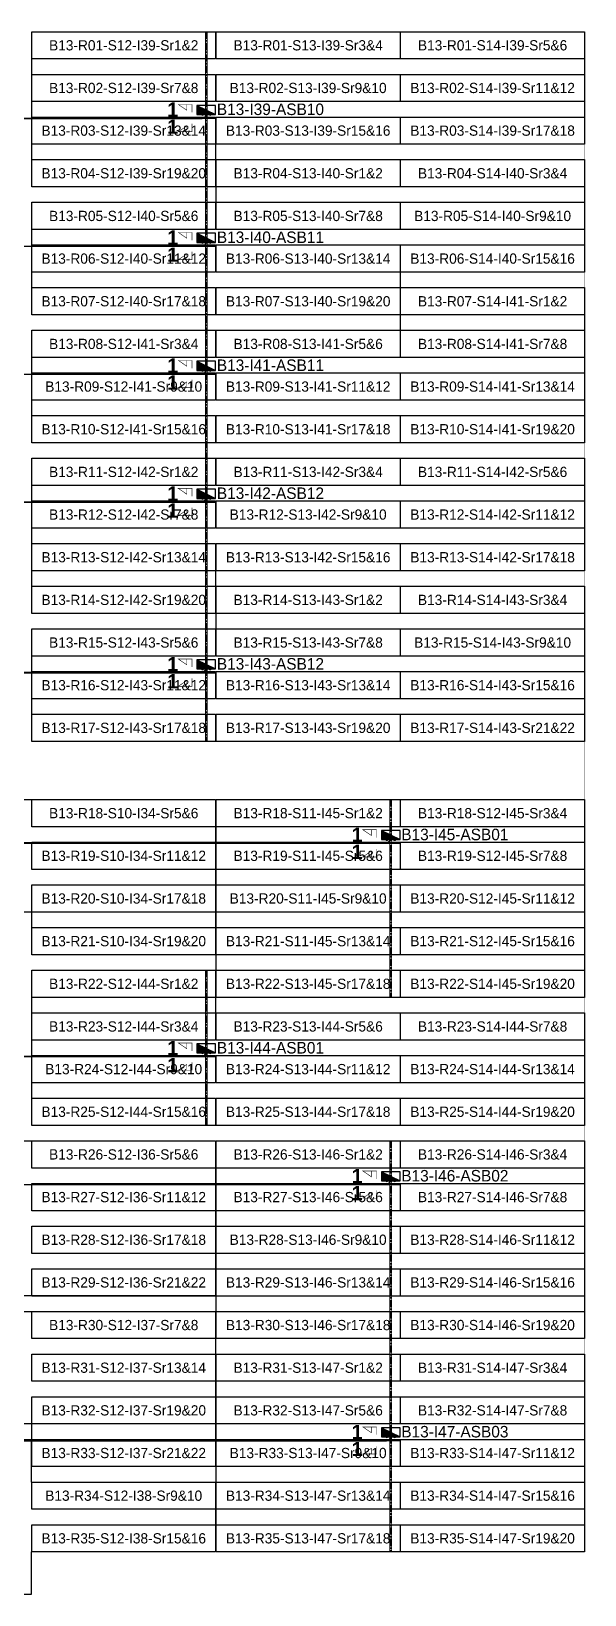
# Model space of a CAD drawing. Header units: metres. Extents: x 530339 to 530792, y 2674594 to 2674869.
# Drawn here: x 530695 to 530792.2, y 2674594.3 to 2674869.2 of the extents above; entities that cross this region are included whole.
import ezdxf
from ezdxf.enums import TextEntityAlignment as Align

# ---------------------------------------------------------------- set-up
doc = ezdxf.new("R2010")
doc.units = ezdxf.units.M
doc.linetypes.add('CENTER', pattern=[2, 1.25, -0.25, 0.25, -0.25])
doc.layers.add('Boundary-12.5 MW Block', color=6, linetype='Continuous', lineweight=9)
doc.layers.add('PILE', color=1, linetype='Continuous', lineweight=15)
for name, color, linetype in [('DC Trench BL-13', 40, 'Continuous'), ('E-Inverter Grouping', 2, 'Continuous'), ('Inverter Block-13', 7, 'Continuous'), ('LT Cable(AG) INV to LT Panel BL-13', 2, 'Continuous'), ('Messenger Wire Block-13 (Master Path)', 30, 'Continuous'), ('Messenger Wire Block-13 (MW Path)', 191, 'Continuous'), ('MMS Table Block-13', 8, 'Continuous'), ('Plan Line - DC BL-13', 40, 'Continuous'), ('Section Marking BL-13', 2, 'Continuous')]:
    doc.layers.add(name, color=color, linetype=linetype)
doc.styles.add('BoldTextStyle', font='arialbd.ttf')
doc.styles.get("Standard").update_dxf_attribs({"font": 'Adani Regular.ttf'})

# ---------------------------------------------------------------- blocks, each defined once
blk = doc.blocks.new('MMS Table (32.292 x 4.788)')
at = {"color": 0}
blk.add_lwpolyline([(0, -0.002), (0, 4.786), (32.292, 4.786), (32.292, -0.002)], close=True, dxfattribs=at)
at = {"color": 7}
blk.add_attdef('ID1', text='', height=1.8, dxfattribs=at).set_placement((16.146, 2.392), align=Align.MIDDLE_CENTER)
blk = doc.blocks.new('Inverter Block')
h = blk.add_hatch(color=0)
h.dxf.hatch_style = 1
h.paths.add_polyline_path([(-1.46, 2.27), (-1.46, 0.85), (1.46, 0.85)])
at = {"color": 0}
blk.add_lwpolyline([(1.46, 2.27), (-1.46, 2.27), (-1.46, 0.85), (1.46, 0.85)], close=True, dxfattribs=at)
blk.add_lwpolyline([(-1.46, 2.27), (1.46, 0.85)], dxfattribs=at)
at = {"layer": 'PILE'}
for centre in [(-0.61, 0.85), (0.61, 0.85)]:
    blk.add_circle(centre, 0.156, dxfattribs=at)
at = {"color": 7}
blk.add_attdef('ID', (-1.46, 3.01), '', height=1.8, dxfattribs=at)

msp = doc.modelspace()

# ---------------------------------------------------------------- linework, layer by layer
at = {"layer": 'Boundary-12.5 MW Block', "const_width": 0.05}
msp.add_lwpolyline([(530338.75, 2674869.08), (530792.14, 2674869.08), (530792.14, 2674601.79), (530694.96, 2674601.79), (530694.96, 2674594.29), (530338.75, 2674594.29)], close=True, dxfattribs=at)
at = {"layer": 'DC Trench BL-13', "color": 40, "const_width": 0.15}
for points in [[(530725.86, 2674869.08), (530725.56, 2674869.08), (530725.56, 2674744.29), (530725.86, 2674744.29)], [(530758.25, 2674734.08), (530757.95, 2674734.08), (530757.95, 2674699.29), (530758.25, 2674699.29)], [(530725.86, 2674704.08), (530725.56, 2674704.08), (530725.56, 2674676.79), (530725.86, 2674676.79)], [(530758.25, 2674674.08), (530757.95, 2674674.08), (530757.95, 2674601.79), (530758.25, 2674601.79)]]:
    msp.add_lwpolyline(points, close=True, dxfattribs=at)
at = {"layer": 'E-Inverter Grouping', "color": 3}
for points in [[(530695.06, 2674869.08), (530792.14, 2674869.08), (530792.14, 2674849.29), (530727.35, 2674849.29), (530727.35, 2674841.79), (530695.06, 2674841.79)], [(530792.14, 2674846.58), (530792.14, 2674826.79), (530759.74, 2674826.79), (530759.74, 2674819.29), (530695.06, 2674819.29), (530695.06, 2674839.08), (530727.45, 2674839.08), (530727.45, 2674846.58)], [(530759.84, 2674816.58), (530759.84, 2674824.08), (530792.14, 2674824.08), (530792.14, 2674796.79), (530695.06, 2674796.79), (530695.06, 2674816.58)], [(530792.14, 2674774.29), (530727.35, 2674774.29), (530727.35, 2674766.79), (530695.06, 2674766.79), (530695.06, 2674794.08), (530792.14, 2674794.08)], [(530727.35, 2674706.79), (530695.06, 2674706.79), (530695.06, 2674714.29), (530630.28, 2674714.29), (530630.28, 2674734.08), (530727.35, 2674734.08)], [(530792.14, 2674699.29), (530727.45, 2674699.29), (530727.45, 2674734.08), (530792.14, 2674734.08)], [(530792.14, 2674676.79), (530695.06, 2674676.79), (530695.06, 2674704.08), (530727.35, 2674704.08), (530727.35, 2674696.58), (530792.14, 2674696.58)], [(530792.14, 2674639.29), (530727.45, 2674639.29), (530727.45, 2674674.08), (530792.14, 2674674.08)], [(530792.14, 2674601.79), (530727.45, 2674601.79), (530727.45, 2674636.58), (530792.14, 2674636.58)], [(530694.96, 2674621.58), (530694.96, 2674614.08), (530727.35, 2674614.08), (530727.35, 2674601.79), (530694.96, 2674601.79), (530694.96, 2674594.29), (530630.28, 2674594.29), (530630.28, 2674621.58)]]:
    msp.add_lwpolyline(points, close=True, dxfattribs=at)
at = {"layer": 'E-Inverter Grouping'}
for points in [[(530792.14, 2674744.29), (530695.06, 2674744.29), (530695.06, 2674764.08), (530727.45, 2674764.08), (530727.45, 2674771.58), (530792.14, 2674771.58)], [(530727.35, 2674646.79), (530662.67, 2674646.79), (530662.67, 2674654.29), (530630.28, 2674654.29), (530630.28, 2674674.08), (530727.35, 2674674.08)], [(530727.35, 2674616.79), (530695.06, 2674616.79), (530695.06, 2674624.29), (530630.28, 2674624.29), (530630.28, 2674651.58), (530662.57, 2674651.58), (530662.57, 2674644.08), (530727.35, 2674644.08)]]:
    msp.add_lwpolyline(points, close=True, dxfattribs=at)
at = {"layer": 'LT Cable(AG) INV to LT Panel BL-13', "color": 5}
for points in [[(530593.57, 2674726.27), (530590.05, 2674726.27, -0.414214), (530589.15, 2674727.17), (530589.15, 2674730.28, 0.214019), (530588.85, 2674730.95), (530582.13, 2674736.93, -0.214019), (530581.83, 2674737.6), (530581.83, 2674743.26, -0.0289), (530581.84, 2674743.37), (530581.89, 2674743.85, 0.0289), (530581.9, 2674743.95), (530581.9, 2674852.89, -0.414214), (530582.8, 2674853.79), (530724.81, 2674853.79, 0.414214), (530725.71, 2674854.69), (530725.71, 2674855.23)], [(530591.63, 2674726.22), (530590, 2674726.22, -0.414214), (530589.1, 2674727.12), (530589.1, 2674730.26, 0.214019), (530588.8, 2674730.93), (530582.08, 2674736.91, -0.214019), (530581.78, 2674737.58), (530581.78, 2674743.27, -0.0289), (530581.79, 2674743.37), (530581.84, 2674743.85, 0.0289), (530581.85, 2674743.95), (530581.85, 2674830.44, -0.414214), (530582.75, 2674831.34), (530724.81, 2674831.34, 0.414214), (530725.71, 2674832.24), (530725.71, 2674832.73)], [(530591.63, 2674726.17), (530589.95, 2674726.17, -0.414214), (530589.05, 2674727.07), (530589.05, 2674730.23, 0.214019), (530588.75, 2674730.91), (530582.03, 2674736.88, -0.214019), (530581.73, 2674737.56), (530581.73, 2674743.27, -0.0289), (530581.74, 2674743.37), (530581.79, 2674743.85, 0.0289), (530581.8, 2674743.96), (530581.8, 2674807.99, -0.414214), (530582.7, 2674808.89), (530724.81, 2674808.89, 0.414214), (530725.71, 2674809.79), (530725.71, 2674810.23)], [(530589.56, 2674726.18, -0.305689), (530589, 2674727.02), (530589, 2674730.21, 0.214019), (530588.7, 2674730.88), (530581.98, 2674736.86, -0.214019), (530581.68, 2674737.53), (530581.68, 2674743.27, -0.0289), (530581.69, 2674743.38), (530581.74, 2674743.86, 0.0289), (530581.75, 2674743.96), (530581.75, 2674785.54, -0.414214), (530582.65, 2674786.44), (530724.81, 2674786.44, 0.414214), (530725.71, 2674787.34), (530725.71, 2674787.73)], [(530589.56, 2674726.11, -0.32196), (530588.95, 2674726.97), (530588.95, 2674730.19, 0.214019), (530588.65, 2674730.86), (530581.93, 2674736.84, -0.214019), (530581.63, 2674737.51), (530581.63, 2674743.28, -0.0289), (530581.64, 2674743.38), (530581.69, 2674743.86, 0.0289), (530581.7, 2674743.96), (530581.7, 2674755.59, -0.414214), (530582.6, 2674756.49), (530724.81, 2674756.49, 0.414214), (530725.71, 2674757.39), (530725.71, 2674757.73)], [(530592.69, 2674723.43), (530586.98, 2674723.43, 0.078431), (530586.7, 2674723.39), (530585.82, 2674723.1, -0.078431), (530585.54, 2674723.05), (530582.61, 2674723.05, 0.414214), (530581.71, 2674722.15), (530581.71, 2674705.38, 0.093355), (530581.77, 2674705.05), (530581.88, 2674704.79, -0.093355), (530581.94, 2674704.46), (530581.94, 2674704), (530630.97, 2674704, 0.414214), (530631.87, 2674704.9), (530631.87, 2674725.6, -0.414214), (530632.77, 2674726.5), (530757.2, 2674726.5, 0.414214), (530758.1, 2674727.4), (530758.1, 2674727.73)], [(530588.54, 2674723.63), (530586.95, 2674723.63, 0.078431), (530586.67, 2674723.59), (530585.79, 2674723.3, -0.078431), (530585.51, 2674723.25), (530582.41, 2674723.25, 0.414214), (530581.51, 2674722.35), (530581.51, 2674705.34, 0.093355), (530581.57, 2674705.01), (530581.68, 2674704.75, -0.093355), (530581.74, 2674704.42), (530581.74, 2674622.2, 0.414214), (530582.64, 2674621.3), (530757.2, 2674621.3, 0.414214), (530758.1, 2674622.2), (530758.1, 2674622.73)], [(530590.53, 2674723.55), (530586.96, 2674723.55, 0.078431), (530586.68, 2674723.51), (530585.8, 2674723.22, -0.078431), (530585.52, 2674723.18), (530582.49, 2674723.18, 0.414214), (530581.59, 2674722.28), (530581.59, 2674705.35, 0.093355), (530581.65, 2674705.03), (530581.75, 2674704.77, -0.093355), (530581.81, 2674704.44), (530581.81, 2674667.28, 0.414214), (530582.71, 2674666.38), (530757.2, 2674666.38, 0.414214), (530758.1, 2674667.28), (530758.1, 2674667.73)], [(530592.69, 2674723.48), (530586.97, 2674723.48, 0.078431), (530586.7, 2674723.44), (530585.81, 2674723.15, -0.078431), (530585.53, 2674723.1), (530582.56, 2674723.1, 0.414214), (530581.66, 2674722.2), (530581.66, 2674705.37, 0.093355), (530581.72, 2674705.04), (530581.83, 2674704.78, -0.093355), (530581.89, 2674704.45), (530581.89, 2674689.85, 0.414214), (530582.79, 2674688.95), (530724.81, 2674688.95, 0.414214), (530725.71, 2674689.85), (530725.71, 2674690.23)]]:
    msp.add_lwpolyline(points, format="xyb", dxfattribs=at)
at = {"layer": 'Messenger Wire Block-13 (Master Path)'}
for points in [[(530581.81, 2674853.88), (530727.35, 2674853.88)], [(530581.81, 2674831.38), (530727.35, 2674831.38)], [(530581.81, 2674808.88), (530727.35, 2674808.88)], [(530581.81, 2674786.38), (530727.35, 2674786.38)], [(530581.81, 2674756.38), (530727.35, 2674756.38)], [(530632, 2674726.38), (530759.74, 2674726.38)], [(530581.81, 2674688.88), (530727.35, 2674688.88)], [(530581.81, 2674666.38), (530759.74, 2674666.38)], [(530581.81, 2674621.38), (530759.74, 2674621.38)]]:
    msp.add_lwpolyline(points, dxfattribs=at)
at = {"layer": 'Messenger Wire Block-13 (MW Path)', "const_width": 0.1}
for points in [[(530581.81, 2674853.88), (530727.35, 2674853.88)], [(530581.81, 2674831.38), (530727.35, 2674831.38)], [(530581.81, 2674808.88), (530727.35, 2674808.88)], [(530581.81, 2674786.38), (530727.35, 2674786.38)], [(530581.81, 2674756.38), (530727.35, 2674756.38)], [(530632, 2674726.38), (530759.74, 2674726.38)], [(530581.81, 2674688.88), (530727.35, 2674688.88)], [(530581.81, 2674666.38), (530759.74, 2674666.38)], [(530581.81, 2674621.38), (530759.74, 2674621.38)]]:
    msp.add_lwpolyline(points, dxfattribs=at)
at = {"layer": 'Plan Line - DC BL-13', "color": 6, "linetype": 'CENTER'}
for points in [[(530725.71, 2674869.08), (530725.71, 2674744.29)], [(530758.1, 2674734.08), (530758.1, 2674699.29)], [(530725.71, 2674704.08), (530725.71, 2674676.79)], [(530758.1, 2674674.08), (530758.1, 2674601.79)]]:
    msp.add_lwpolyline(points, dxfattribs=at)
at = {"layer": 'Section Marking BL-13', "color": 94, "lineweight": 35, "true_color": 0x00a500, "const_width": 0.1}
for points in [[(530723.21, 2674854.88), (530723.21, 2674856.27), (530720.81, 2674856.27), (530722.29, 2674855.26), (530722.29, 2674856.27)], [(530723.21, 2674852.88), (530723.21, 2674851.49), (530720.81, 2674851.49), (530722.29, 2674852.5), (530722.29, 2674851.49)], [(530723.21, 2674832.38), (530723.21, 2674833.77), (530720.81, 2674833.77), (530722.29, 2674832.76), (530722.29, 2674833.77)], [(530723.21, 2674830.38), (530723.21, 2674828.99), (530720.81, 2674828.99), (530722.29, 2674830), (530722.29, 2674828.99)], [(530723.21, 2674809.88), (530723.21, 2674811.27), (530720.81, 2674811.27), (530722.29, 2674810.26), (530722.29, 2674811.27)], [(530723.21, 2674807.88), (530723.21, 2674806.49), (530720.81, 2674806.49), (530722.29, 2674807.5), (530722.29, 2674806.49)], [(530723.21, 2674787.38), (530723.21, 2674788.77), (530720.81, 2674788.77), (530722.29, 2674787.76), (530722.29, 2674788.77)], [(530723.21, 2674785.38), (530723.21, 2674783.99), (530720.81, 2674783.99), (530722.29, 2674785), (530722.29, 2674783.99)], [(530723.21, 2674757.38), (530723.21, 2674758.77), (530720.81, 2674758.77), (530722.29, 2674757.76), (530722.29, 2674758.77)], [(530723.21, 2674755.38), (530723.21, 2674753.99), (530720.81, 2674753.99), (530722.29, 2674755), (530722.29, 2674753.99)], [(530755.6, 2674727.38), (530755.6, 2674728.77), (530753.2, 2674728.77), (530754.68, 2674727.76), (530754.68, 2674728.77)], [(530755.6, 2674725.38), (530755.6, 2674723.99), (530753.2, 2674723.99), (530754.68, 2674725), (530754.68, 2674723.99)], [(530723.21, 2674689.88), (530723.21, 2674691.27), (530720.81, 2674691.27), (530722.29, 2674690.26), (530722.29, 2674691.27)], [(530723.21, 2674687.88), (530723.21, 2674686.49), (530720.81, 2674686.49), (530722.29, 2674687.5), (530722.29, 2674686.49)], [(530755.6, 2674667.38), (530755.6, 2674668.77), (530753.2, 2674668.77), (530754.68, 2674667.76), (530754.68, 2674668.77)], [(530755.6, 2674665.38), (530755.6, 2674663.99), (530753.2, 2674663.99), (530754.68, 2674665), (530754.68, 2674663.99)], [(530755.6, 2674622.38), (530755.6, 2674623.77), (530753.2, 2674623.77), (530754.68, 2674622.76), (530754.68, 2674623.77)], [(530755.6, 2674620.38), (530755.6, 2674618.99), (530753.2, 2674618.99), (530754.68, 2674620), (530754.68, 2674618.99)]]:
    msp.add_lwpolyline(points, dxfattribs=at)

# ---------------------------------------------------------------- block references
at = {"layer": 'Inverter Block-13'}
ref = msp.add_blockref('Inverter Block', (530725.71, 2674853.57), dxfattribs=dict(at, xscale=1.124999999976148, yscale=1.124999999976148, zscale=1.124999999976148))
ref.add_attrib('ID', 'B13-I39-ASB10', (530727.56, 2674854.42), dxfattribs={"layer": '0', "color": 7, "height": 2.025})
ref = msp.add_blockref('Inverter Block', (530725.71, 2674831.07), dxfattribs=dict(at, xscale=1.124999999976148, yscale=1.124999999976148, zscale=1.124999999976148))
ref.add_attrib('ID', 'B13-I40-ASB11', (530727.56, 2674831.92), dxfattribs={"layer": '0', "color": 7, "height": 2.025})
ref = msp.add_blockref('Inverter Block', (530725.71, 2674808.57), dxfattribs=dict(at, xscale=1.124999999976148, yscale=1.124999999976148, zscale=1.124999999976148))
ref.add_attrib('ID', 'B13-I41-ASB11', (530727.56, 2674809.42), dxfattribs={"layer": '0', "color": 7, "height": 2.025})
ref = msp.add_blockref('Inverter Block', (530725.71, 2674786.07), dxfattribs=dict(at, xscale=1.124999999976148, yscale=1.124999999976148, zscale=1.124999999976148))
ref.add_attrib('ID', 'B13-I42-ASB12', (530727.56, 2674786.92), dxfattribs={"layer": '0', "color": 7, "height": 2.025})
ref = msp.add_blockref('Inverter Block', (530725.71, 2674756.07), dxfattribs=dict(at, xscale=1.124999999976148, yscale=1.124999999976148, zscale=1.124999999976148))
ref.add_attrib('ID', 'B13-I43-ASB12', (530727.56, 2674756.92), dxfattribs={"layer": '0', "color": 7, "height": 2.025})
ref = msp.add_blockref('Inverter Block', (530758.1, 2674726.07), dxfattribs=dict(at, xscale=1.124999999976148, yscale=1.124999999976148, zscale=1.124999999976148))
ref.add_attrib('ID', 'B13-I45-ASB01', (530759.95, 2674726.92), dxfattribs={"layer": '0', "color": 7, "height": 2.025})
ref = msp.add_blockref('Inverter Block', (530725.71, 2674688.57), dxfattribs=dict(at, xscale=1.124999999976148, yscale=1.124999999976148, zscale=1.124999999976148))
ref.add_attrib('ID', 'B13-I44-ASB01', (530727.56, 2674689.42), dxfattribs={"layer": '0', "color": 7, "height": 2.025})
ref = msp.add_blockref('Inverter Block', (530758.1, 2674666.07), dxfattribs=dict(at, xscale=1.124999999976148, yscale=1.124999999976148, zscale=1.124999999976148))
ref.add_attrib('ID', 'B13-I46-ASB02', (530759.95, 2674666.92), dxfattribs={"layer": '0', "color": 7, "height": 2.025})
ref = msp.add_blockref('Inverter Block', (530758.1, 2674621.07), dxfattribs=dict(at, xscale=1.124999999976148, yscale=1.124999999976148, zscale=1.124999999976148))
ref.add_attrib('ID', 'B13-I47-ASB03', (530759.95, 2674621.92), dxfattribs={"layer": '0', "color": 7, "height": 2.025})
at = {"layer": 'MMS Table Block-13'}
for p, values in [((530695.06, 2674864.29), {'ID1': 'B13-R01-S12-I39-Sr1&2'}), ((530727.45, 2674864.29), {'ID1': 'B13-R01-S13-I39-Sr3&4'}), ((530759.84, 2674864.29), {'ID1': 'B13-R01-S14-I39-Sr5&6'}), ((530695.06, 2674856.79), {'ID1': 'B13-R02-S12-I39-Sr7&8'}), ((530727.45, 2674856.79), {'ID1': 'B13-R02-S13-I39-Sr9&10'}), ((530759.84, 2674856.79), {'ID1': 'B13-R02-S14-I39-Sr11&12'}), ((530695.06, 2674849.29), {'ID1': 'B13-R03-S12-I39-Sr13&14'}), ((530727.45, 2674849.29), {'ID1': 'B13-R03-S13-I39-Sr15&16'}), ((530759.84, 2674849.29), {'ID1': 'B13-R03-S14-I39-Sr17&18'}), ((530695.06, 2674841.79), {'ID1': 'B13-R04-S12-I39-Sr19&20'}), ((530727.45, 2674841.79), {'ID1': 'B13-R04-S13-I40-Sr1&2'}), ((530759.84, 2674841.79), {'ID1': 'B13-R04-S14-I40-Sr3&4'}), ((530695.06, 2674834.29), {'ID1': 'B13-R05-S12-I40-Sr5&6'}), ((530727.45, 2674834.29), {'ID1': 'B13-R05-S13-I40-Sr7&8'}), ((530759.84, 2674834.29), {'ID1': 'B13-R05-S14-I40-Sr9&10'}), ((530695.06, 2674826.79), {'ID1': 'B13-R06-S12-I40-Sr11&12'}), ((530727.45, 2674826.79), {'ID1': 'B13-R06-S13-I40-Sr13&14'}), ((530759.84, 2674826.79), {'ID1': 'B13-R06-S14-I40-Sr15&16'}), ((530695.06, 2674819.29), {'ID1': 'B13-R07-S12-I40-Sr17&18'}), ((530727.45, 2674819.29), {'ID1': 'B13-R07-S13-I40-Sr19&20'}), ((530759.84, 2674819.29), {'ID1': 'B13-R07-S14-I41-Sr1&2'}), ((530695.06, 2674811.79), {'ID1': 'B13-R08-S12-I41-Sr3&4'}), ((530727.45, 2674811.79), {'ID1': 'B13-R08-S13-I41-Sr5&6'}), ((530759.84, 2674811.79), {'ID1': 'B13-R08-S14-I41-Sr7&8'}), ((530695.06, 2674804.29), {'ID1': 'B13-R09-S12-I41-Sr9&10'}), ((530727.45, 2674804.29), {'ID1': 'B13-R09-S13-I41-Sr11&12'}), ((530759.84, 2674804.29), {'ID1': 'B13-R09-S14-I41-Sr13&14'}), ((530695.06, 2674796.79), {'ID1': 'B13-R10-S12-I41-Sr15&16'}), ((530727.45, 2674796.79), {'ID1': 'B13-R10-S13-I41-Sr17&18'}), ((530759.84, 2674796.79), {'ID1': 'B13-R10-S14-I41-Sr19&20'}), ((530695.06, 2674789.29), {'ID1': 'B13-R11-S12-I42-Sr1&2'}), ((530727.45, 2674789.29), {'ID1': 'B13-R11-S13-I42-Sr3&4'}), ((530759.84, 2674789.29), {'ID1': 'B13-R11-S14-I42-Sr5&6'}), ((530695.06, 2674781.79), {'ID1': 'B13-R12-S12-I42-Sr7&8'}), ((530727.45, 2674781.79), {'ID1': 'B13-R12-S13-I42-Sr9&10'}), ((530759.84, 2674781.79), {'ID1': 'B13-R12-S14-I42-Sr11&12'}), ((530695.06, 2674774.29), {'ID1': 'B13-R13-S12-I42-Sr13&14'}), ((530727.45, 2674774.29), {'ID1': 'B13-R13-S13-I42-Sr15&16'}), ((530759.84, 2674774.29), {'ID1': 'B13-R13-S14-I42-Sr17&18'}), ((530695.06, 2674766.79), {'ID1': 'B13-R14-S12-I42-Sr19&20'}), ((530727.45, 2674766.79), {'ID1': 'B13-R14-S13-I43-Sr1&2'}), ((530759.84, 2674766.79), {'ID1': 'B13-R14-S14-I43-Sr3&4'}), ((530695.06, 2674759.29), {'ID1': 'B13-R15-S12-I43-Sr5&6'}), ((530727.45, 2674759.29), {'ID1': 'B13-R15-S13-I43-Sr7&8'}), ((530759.84, 2674759.29), {'ID1': 'B13-R15-S14-I43-Sr9&10'}), ((530695.06, 2674751.79), {'ID1': 'B13-R16-S12-I43-Sr11&12'}), ((530727.45, 2674751.79), {'ID1': 'B13-R16-S13-I43-Sr13&14'}), ((530759.84, 2674751.79), {'ID1': 'B13-R16-S14-I43-Sr15&16'}), ((530695.06, 2674744.29), {'ID1': 'B13-R17-S12-I43-Sr17&18'}), ((530727.45, 2674744.29), {'ID1': 'B13-R17-S13-I43-Sr19&20'}), ((530759.84, 2674744.29), {'ID1': 'B13-R17-S14-I43-Sr21&22'}), ((530695.06, 2674729.29), {'ID1': 'B13-R18-S10-I34-Sr5&6'}), ((530727.45, 2674729.29), {'ID1': 'B13-R18-S11-I45-Sr1&2'}), ((530759.84, 2674729.29), {'ID1': 'B13-R18-S12-I45-Sr3&4'}), ((530695.06, 2674721.79), {'ID1': 'B13-R19-S10-I34-Sr11&12'}), ((530727.45, 2674721.79), {'ID1': 'B13-R19-S11-I45-Sr5&6'}), ((530759.84, 2674721.79), {'ID1': 'B13-R19-S12-I45-Sr7&8'}), ((530695.06, 2674714.29), {'ID1': 'B13-R20-S10-I34-Sr17&18'}), ((530727.45, 2674714.29), {'ID1': 'B13-R20-S11-I45-Sr9&10'}), ((530759.84, 2674714.29), {'ID1': 'B13-R20-S12-I45-Sr11&12'}), ((530695.06, 2674706.79), {'ID1': 'B13-R21-S10-I34-Sr19&20'}), ((530727.45, 2674706.79), {'ID1': 'B13-R21-S11-I45-Sr13&14'}), ((530759.84, 2674706.79), {'ID1': 'B13-R21-S12-I45-Sr15&16'}), ((530695.06, 2674699.29), {'ID1': 'B13-R22-S12-I44-Sr1&2'}), ((530727.45, 2674699.29), {'ID1': 'B13-R22-S13-I45-Sr17&18'}), ((530759.84, 2674699.29), {'ID1': 'B13-R22-S14-I45-Sr19&20'}), ((530695.06, 2674691.79), {'ID1': 'B13-R23-S12-I44-Sr3&4'}), ((530727.45, 2674691.79), {'ID1': 'B13-R23-S13-I44-Sr5&6'}), ((530759.84, 2674691.79), {'ID1': 'B13-R23-S14-I44-Sr7&8'}), ((530695.06, 2674684.29), {'ID1': 'B13-R24-S12-I44-Sr9&10'}), ((530727.45, 2674684.29), {'ID1': 'B13-R24-S13-I44-Sr11&12'}), ((530759.84, 2674684.29), {'ID1': 'B13-R24-S14-I44-Sr13&14'}), ((530695.06, 2674676.79), {'ID1': 'B13-R25-S12-I44-Sr15&16'}), ((530727.45, 2674676.79), {'ID1': 'B13-R25-S13-I44-Sr17&18'}), ((530759.84, 2674676.79), {'ID1': 'B13-R25-S14-I44-Sr19&20'}), ((530695.06, 2674669.29), {'ID1': 'B13-R26-S12-I36-Sr5&6'}), ((530727.45, 2674669.29), {'ID1': 'B13-R26-S13-I46-Sr1&2'}), ((530759.84, 2674669.29), {'ID1': 'B13-R26-S14-I46-Sr3&4'}), ((530695.06, 2674661.79), {'ID1': 'B13-R27-S12-I36-Sr11&12'}), ((530727.45, 2674661.79), {'ID1': 'B13-R27-S13-I46-Sr5&6'}), ((530759.84, 2674661.79), {'ID1': 'B13-R27-S14-I46-Sr7&8'}), ((530695.06, 2674654.29), {'ID1': 'B13-R28-S12-I36-Sr17&18'}), ((530727.45, 2674654.29), {'ID1': 'B13-R28-S13-I46-Sr9&10'}), ((530759.84, 2674654.29), {'ID1': 'B13-R28-S14-I46-Sr11&12'}), ((530695.06, 2674646.79), {'ID1': 'B13-R29-S12-I36-Sr21&22'}), ((530727.45, 2674646.79), {'ID1': 'B13-R29-S13-I46-Sr13&14'}), ((530759.84, 2674646.79), {'ID1': 'B13-R29-S14-I46-Sr15&16'}), ((530695.06, 2674639.29), {'ID1': 'B13-R30-S12-I37-Sr7&8'}), ((530727.45, 2674639.29), {'ID1': 'B13-R30-S13-I46-Sr17&18'}), ((530759.84, 2674639.29), {'ID1': 'B13-R30-S14-I46-Sr19&20'}), ((530695.06, 2674631.79), {'ID1': 'B13-R31-S12-I37-Sr13&14'}), ((530727.45, 2674631.79), {'ID1': 'B13-R31-S13-I47-Sr1&2'}), ((530759.84, 2674631.79), {'ID1': 'B13-R31-S14-I47-Sr3&4'}), ((530695.06, 2674624.29), {'ID1': 'B13-R32-S12-I37-Sr19&20'}), ((530727.45, 2674624.29), {'ID1': 'B13-R32-S13-I47-Sr5&6'}), ((530759.84, 2674624.29), {'ID1': 'B13-R32-S14-I47-Sr7&8'}), ((530695.06, 2674616.79), {'ID1': 'B13-R33-S12-I37-Sr21&22'}), ((530727.45, 2674616.79), {'ID1': 'B13-R33-S13-I47-Sr9&10'}), ((530759.84, 2674616.79), {'ID1': 'B13-R33-S14-I47-Sr11&12'}), ((530695.06, 2674609.29), {'ID1': 'B13-R34-S12-I38-Sr9&10'}), ((530727.45, 2674609.29), {'ID1': 'B13-R34-S13-I47-Sr13&14'}), ((530759.84, 2674609.29), {'ID1': 'B13-R34-S14-I47-Sr15&16'}), ((530695.06, 2674601.79), {'ID1': 'B13-R35-S12-I38-Sr15&16'}), ((530727.45, 2674601.79), {'ID1': 'B13-R35-S13-I47-Sr17&18'}), ((530759.84, 2674601.79), {'ID1': 'B13-R35-S14-I47-Sr19&20'})]:
    msp.add_blockref('MMS Table (32.292 x 4.788)', p, dxfattribs=at).add_auto_attribs(values)

# ---------------------------------------------------------------- texts
at = {"layer": 'Section Marking BL-13', "color": 94, "true_color": 0x00a500, "style": 'BoldTextStyle'}
for p in [(530719.81, 2674855.38), (530719.81, 2674852.38), (530719.81, 2674832.88), (530719.81, 2674829.88), (530719.81, 2674810.38), (530719.81, 2674807.38), (530719.81, 2674787.88), (530719.81, 2674784.88), (530719.81, 2674757.88), (530719.81, 2674754.88), (530752.2, 2674727.88), (530752.2, 2674724.88), (530719.81, 2674690.38), (530719.81, 2674687.38), (530752.2, 2674667.88), (530752.2, 2674664.88), (530752.2, 2674622.88), (530752.2, 2674619.88)]:
    msp.add_text('1', height=2.5, dxfattribs=at).set_placement(p, align=Align.MIDDLE_CENTER)

doc.saveas('drawing.dxf')
